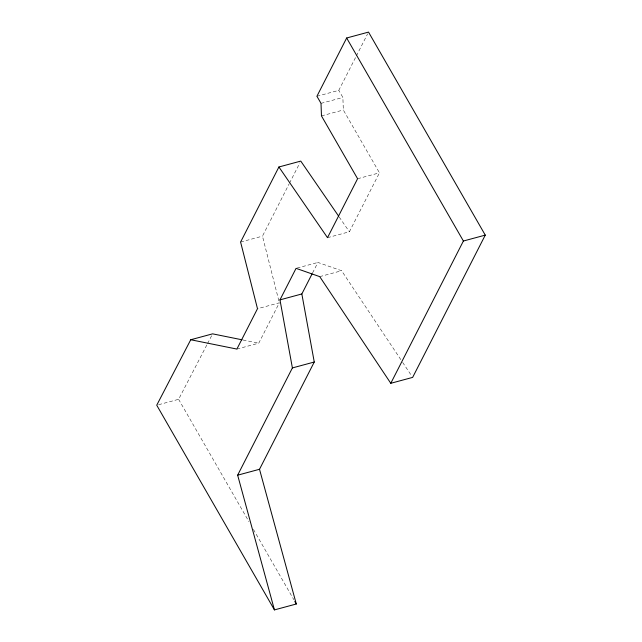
<?xml version="1.0" encoding="UTF-8"?>
<svg xmlns="http://www.w3.org/2000/svg" width="642" height="642" viewBox="0 0 642 642"><rect width="100%" height="100%" fill="white"/><g stroke="black" fill="none" stroke-linecap="round" stroke-linejoin="round"><path stroke-width="0.48" stroke-dasharray="3.21 2.41" d="M278.861 300.881L262.466 236.152L289.052 184.053M289.502 183.171L299.87 162.859M316.923 96.252L338.791 90.353L355.909 56.809M356.358 55.926L367.617 33.866M236.89 349.071L258.758 343.173L279.35 302.815L257.49 308.714M312.566 272.954L317.926 262.442L341.6 270.739L402.101 361.558M327.516 237.676L349.376 231.778L379.462 172.834L343.326 109.991L342.884 97.464L338.791 90.353M158.638 404.701L178.604 399.316L207.085 344.465M207.551 343.582L211.683 335.622M321.016 103.362L342.884 97.464M321.465 115.897L343.326 109.991M357.594 178.733L379.462 172.834M240.598 242.05L262.466 236.152M297.013 268.083L317.926 262.442M319.732 276.638L341.6 270.739M243.045 340.003L258.758 343.173M339.201 216.988L349.376 231.778M402.654 362.393L411.538 375.731M178.604 399.316L248.919 521.609M253.413 529.409L293.811 599.66"/><path stroke-width="0.96" d="M338.639 216.161L300.769 161.094L278.909 166.992L240.598 242.05L257.49 308.714L236.89 349.071L190.738 339.746L156.736 405.214L274.439 609.9L296.299 604.002L259.512 469.278L314.259 362.024L301.844 293.964L312.116 273.829M274.439 609.9L237.652 475.176L292.391 367.922L279.976 299.87L296.066 268.34L319.732 276.638L390.785 383.298L412.646 377.392L485.264 235.116L368.524 32.1L346.656 37.998L316.923 96.252L321.016 103.362L321.465 115.897L357.594 178.733L327.516 237.676L278.909 166.992M390.785 383.298L463.396 241.015L485.264 235.116M279.976 299.87L301.844 293.964M190.738 339.746L212.598 333.848L242.066 339.803M292.391 367.922L314.259 362.024M237.652 475.176L259.512 469.278M346.656 37.998L463.396 241.015M294.806 601.402L296.299 604.002"/></g></svg>
